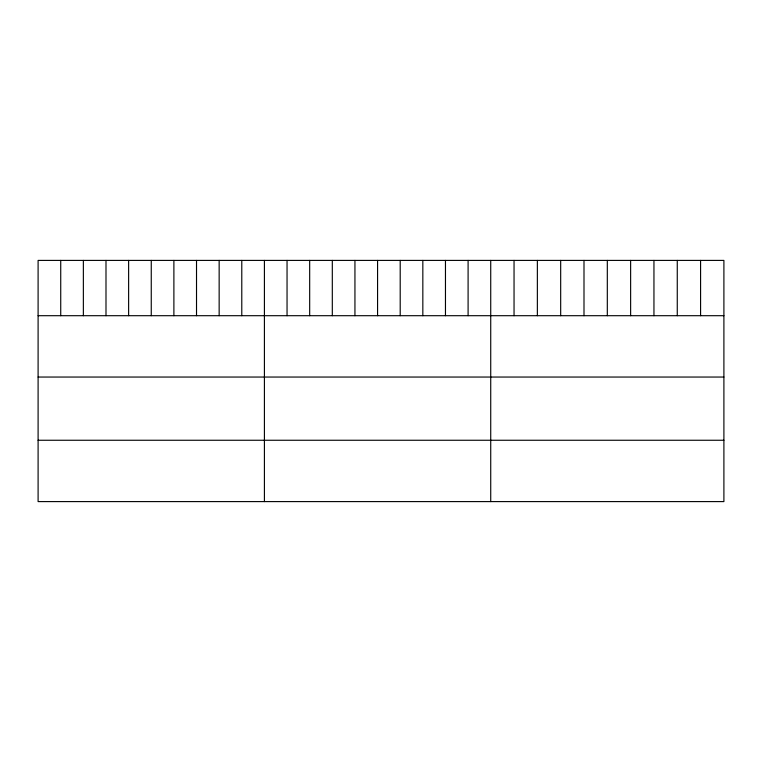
<?xml version="1.0" encoding="UTF-8"?>
<svg xmlns="http://www.w3.org/2000/svg" width="762" height="762" viewBox="0 0 762 762"><rect width="100%" height="100%" fill="white"/><g stroke="black" fill="none" stroke-linecap="round" stroke-linejoin="round"><path stroke-width="1.14" d="M723.9 315.697L723.9 501.596L38.1 501.596L38.1 260.404L723.9 260.404L723.9 315.697L38.1 315.697M38.1 377.047L723.9 377.047M38.1 440.255L723.9 440.255M700.583 260.404L700.583 315.697M677.266 260.404L677.266 315.697M653.948 260.404L653.948 315.697M630.631 260.404L630.631 315.697M607.314 260.404L607.314 315.697M583.997 260.404L583.997 315.697M560.68 260.404L560.68 315.697M537.362 260.404L537.362 315.697M514.045 260.404L514.045 315.697M490.728 260.404L490.728 501.596M468.097 260.404L468.097 315.697M445.465 260.404L445.465 315.697M422.834 260.404L422.834 315.697M400.202 260.404L400.202 315.697M377.571 260.404L377.571 315.697M354.94 260.404L354.94 315.697M332.308 260.404L332.308 315.697M309.677 260.404L309.677 315.697M287.045 260.404L287.045 315.697M264.414 260.404L264.414 501.596M241.783 260.404L241.783 315.697M219.151 260.404L219.151 315.697M196.52 260.404L196.52 315.697M173.888 260.404L173.888 315.697M151.257 260.404L151.257 315.697M128.626 260.404L128.626 315.697M105.994 260.404L105.994 315.697M83.363 260.404L83.363 315.697M60.731 260.404L60.731 315.697"/></g></svg>
